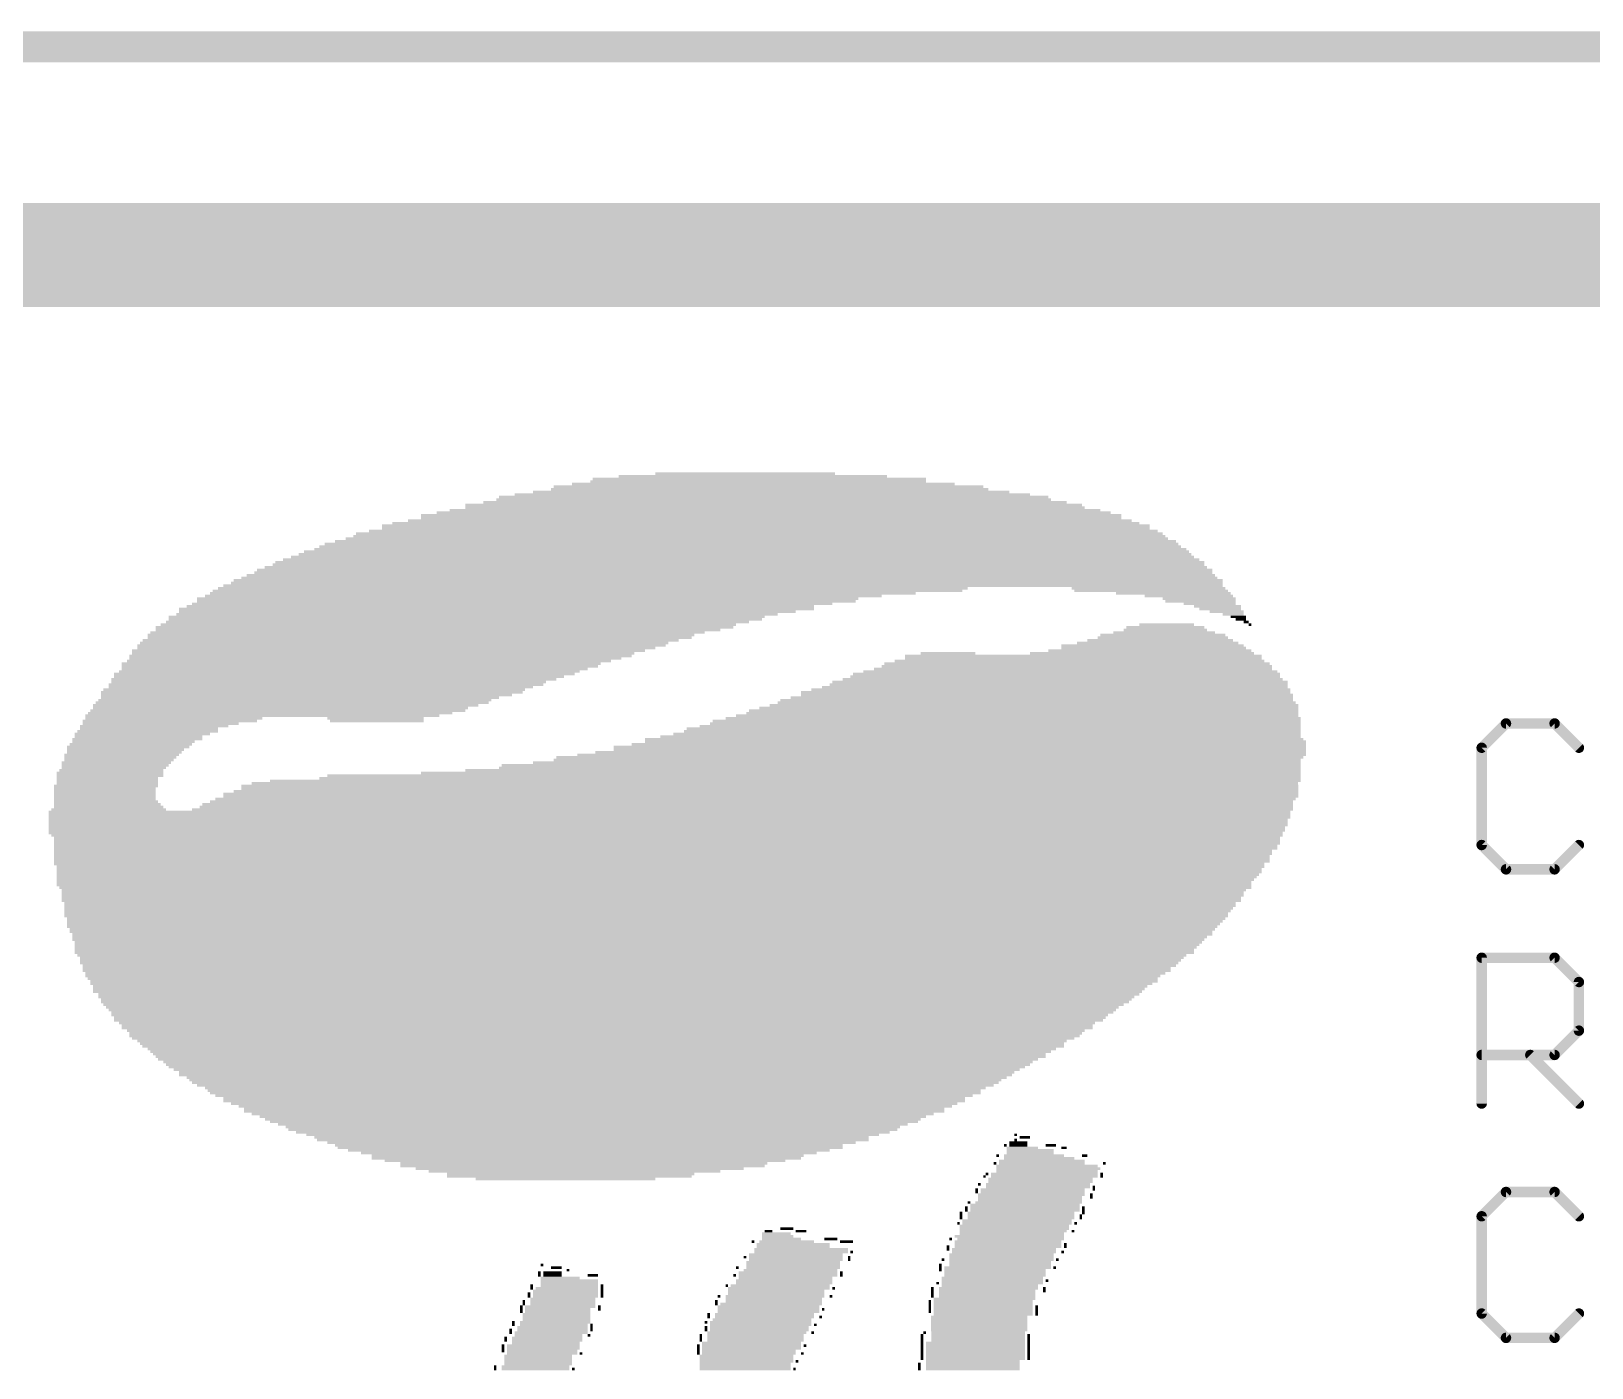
# Model space of a CAD drawing. Extents: x -0.1 to 89, y -0.1 to 64.8.
# Drawn here: x 71.09 to 78.71, y 58.32 to 64.85 of the extents above; entities that cross this region are included whole.
import ezdxf

# ---------------------------------------------------------------- set-up
doc = ezdxf.new("R2010")
doc.units = 0
for name, color, linetype in [('16', 175, 'CONTINUOUS'), ('20', 7, 'CONTINUOUS'), ('21', 253, 'CONTINUOUS')]:
    doc.layers.add(name, color=color, linetype=linetype)

# ---------------------------------------------------------------- blocks, each defined once
blk = doc.blocks.new('RECT')
blk.add_solid([(-0.5, -0.5), (0.5, -0.5), (-0.5, 0.5), (0.5, 0.5)])

msp = doc.modelspace()

# ---------------------------------------------------------------- linework, layer by layer
at = {"layer": '16', "const_width": 0.508}
msp.add_lwpolyline([(7.366, 63.754), (80.772, 63.754)], dxfattribs=at)
at = {"layer": '20', "const_width": 0.1524}
msp.add_lwpolyline([(2.54, 64.77), (86.614, 64.77)], dxfattribs=at)
at = {"layer": '21', "const_width": 0.0508}
for points in [[(78.2871, 61.4686), (78.1685, 61.35)], [(78.5244, 61.4686), (78.2871, 61.4686)], [(78.643, 61.35), (78.5244, 61.4686)], [(78.1685, 61.35), (78.1685, 60.8754)], [(78.1685, 60.8754), (78.2871, 60.7568)], [(78.5244, 60.7568), (78.643, 60.8754)], [(78.2871, 60.7568), (78.5244, 60.7568)], [(78.1685, 59.6138), (78.1685, 60.3256)], [(78.1685, 60.3256), (78.5244, 60.3256)], [(78.5244, 60.3256), (78.643, 60.207)], [(78.643, 60.207), (78.643, 59.9697)], [(78.643, 59.9697), (78.5244, 59.8511)], [(78.5244, 59.8511), (78.1685, 59.8511)], [(78.4058, 59.8511), (78.643, 59.6138)], [(78.2871, 59.1826), (78.1685, 59.064)], [(78.5244, 59.1826), (78.2871, 59.1826)], [(78.643, 59.064), (78.5244, 59.1826)], [(78.1685, 59.064), (78.1685, 58.5894)], [(78.1685, 58.5894), (78.2871, 58.4708)], [(78.5244, 58.4708), (78.643, 58.5894)], [(78.2871, 58.4708), (78.5244, 58.4708)]]:
    msp.add_lwpolyline(points, dxfattribs=at)
at = {"layer": '21', "const_width": 0.0254}
for points in [[(78.2871, 61.4813, 1), (78.2871, 61.4559)], [(78.2961, 61.4596, 1), (78.2782, 61.4776)], [(78.5334, 61.4776, 1), (78.5154, 61.4596)], [(78.5244, 61.4559, 1), (78.5244, 61.4813)], [(78.1812, 61.35, 1), (78.1558, 61.35)], [(78.1595, 61.359, 1), (78.1775, 61.341)], [(78.6341, 61.341, 1), (78.652, 61.359)], [(78.1775, 60.8844, 1), (78.1595, 60.8665)], [(78.1558, 60.8754, 1), (78.1812, 60.8754)], [(78.652, 60.8665, 1), (78.6341, 60.8844)], [(78.2871, 60.7695, 1), (78.2871, 60.7441)], [(78.2782, 60.7478, 1), (78.2961, 60.7658)], [(78.5154, 60.7658, 1), (78.5334, 60.7478)], [(78.5244, 60.7441, 1), (78.5244, 60.7695)], [(78.1812, 60.3256, 1), (78.1558, 60.3256)], [(78.1685, 60.3383, 1), (78.1685, 60.3129)], [(78.5334, 60.3346, 1), (78.5154, 60.3166)], [(78.5244, 60.3129, 1), (78.5244, 60.3383)], [(78.6557, 60.207, 1), (78.6303, 60.207)], [(78.6341, 60.198, 1), (78.652, 60.216)], [(78.6303, 59.9697, 1), (78.6557, 59.9697)], [(78.652, 59.9607, 1), (78.6341, 59.9787)], [(78.1685, 59.8638, 1), (78.1685, 59.8384)], [(78.4147, 59.86, 1), (78.3968, 59.8421)], [(78.5154, 59.86, 1), (78.5334, 59.8421)], [(78.5244, 59.8384, 1), (78.5244, 59.8638)], [(78.1558, 59.6138, 1), (78.1812, 59.6138)], [(78.6341, 59.6048, 1), (78.652, 59.6228)], [(78.2871, 59.1953, 1), (78.2871, 59.1699)], [(78.2961, 59.1736, 1), (78.2782, 59.1916)], [(78.5334, 59.1916, 1), (78.5154, 59.1736)], [(78.5244, 59.1699, 1), (78.5244, 59.1953)], [(78.1812, 59.064, 1), (78.1558, 59.064)], [(78.1595, 59.073, 1), (78.1775, 59.055)], [(78.6341, 59.055, 1), (78.652, 59.073)], [(78.1775, 58.5984, 1), (78.1595, 58.5805)], [(78.1558, 58.5894, 1), (78.1812, 58.5894)], [(78.652, 58.5805, 1), (78.6341, 58.5984)], [(78.2871, 58.4835, 1), (78.2871, 58.4581)], [(78.2782, 58.4618, 1), (78.2961, 58.4798)], [(78.5154, 58.4798, 1), (78.5334, 58.4618)], [(78.5244, 58.4581, 1), (78.5244, 58.4835)]]:
    msp.add_lwpolyline(points, format="xyb", dxfattribs=at)

# ---------------------------------------------------------------- block references
at = {"layer": '21', "yscale": 0.0127}
for p, xscale in [((74.6442, 62.6618), 1.6256), ((74.6125, 62.6745), 1.3081), ((74.5744, 62.6872), 0.8763), ((74.7078, 62.5856), 2.5146), ((74.7014, 62.5983), 2.3241), ((74.6951, 62.611), 2.1336), ((74.6887, 62.6237), 2.0955), ((74.6633, 62.6364), 1.8669), ((74.6379, 62.6491), 1.6383), ((74.7204, 62.5094), 3.175), ((74.7204, 62.5221), 3.0226), ((74.7141, 62.5348), 3.0099), ((74.7204, 62.5475), 2.8448), ((74.7141, 62.5602), 2.7051), ((74.7141, 62.5729), 2.6797), ((74.676, 62.4332), 3.7465), ((74.676, 62.4459), 3.6449), ((74.6951, 62.4586), 3.5306), ((74.7014, 62.484), 3.4163), ((74.7014, 62.4713), 3.4163), ((74.7141, 62.4967), 3.2893), ((74.6252, 62.357), 4.1021), ((74.6316, 62.3697), 4.0132), ((74.6442, 62.3824), 3.9624), ((74.6442, 62.3951), 3.937), ((74.6633, 62.4078), 3.8481), ((74.676, 62.4205), 3.7465), ((74.5617, 62.2808), 4.4069), ((74.5744, 62.2935), 4.3561), ((74.5808, 62.3062), 4.318), ((74.5998, 62.3189), 4.2545), ((74.5998, 62.3316), 4.2037), ((74.6061, 62.3443), 4.1656), ((74.5173, 62.2046), 4.6736), ((74.5236, 62.2173), 4.6609), ((74.5299, 62.23), 4.5974), ((74.5427, 62.2427), 4.5466), ((74.549, 62.2554), 4.5339), ((74.5554, 62.2681), 4.4704), ((73.8315, 62.1284), 3.6576), ((74.4665, 62.1411), 4.8768), ((74.4855, 62.1538), 4.8387), ((74.4918, 62.1665), 4.826), ((74.4982, 62.1792), 4.7625), ((74.5046, 62.1919), 4.7244), ((76.5429, 62.1284), 0.7493), ((73.4378, 62.0522), 3.1242), ((73.5076, 62.0649), 3.2131), ((73.514, 62.0776), 3.2258), ((73.5902, 62.0903), 3.302), ((73.6854, 62.103), 3.4417), ((73.806, 62.1157), 3.6576), ((76.5556, 62.1157), 0.7493), ((76.6636, 62.103), 0.5588), ((76.7398, 62.0903), 0.4318), ((76.7906, 62.0776), 0.3556), ((76.7969, 62.0649), 0.3429), ((76.8414, 62.0522), 0.254), ((73.2155, 61.9887), 2.9083), ((73.2092, 61.976), 2.8956), ((73.2663, 62.0014), 2.9337), ((73.3616, 62.0268), 3.0988), ((73.3171, 62.0141), 3.0099), ((73.3806, 62.0395), 3.0607), ((76.8795, 62.0395), 0.2286), ((76.8922, 62.0268), 0.2032), ((76.9239, 62.0141), 0.1651), ((76.9557, 62.0014), 0.1016), ((76.9811, 61.9887), 0.0762), ((76.9938, 61.976), 0.0508), ((72.9933, 61.8998), 2.667), ((73.025, 61.9125), 2.7051), ((73.1076, 61.9379), 2.8194), ((73.0758, 61.9252), 2.7559), ((73.1266, 61.9506), 2.8067), ((73.1711, 61.9633), 2.8448), ((76.6128, 61.8998), 0.6096), ((76.6191, 61.9125), 0.4953), ((76.6255, 61.9252), 0.4064), ((76.6255, 61.9379), 0.381), ((76.6318, 61.9506), 0.2667), ((77.0192, 61.9633), 0.0254), ((77.0382, 61.9506), 0.0127), ((72.8345, 61.8236), 2.5019), ((72.898, 61.849), 2.5781), ((72.8726, 61.8363), 2.5273), ((72.9107, 61.8617), 2.5781), ((72.9425, 61.8744), 2.6162), ((72.9869, 61.8871), 2.6543), ((76.5493, 61.8236), 0.9906), ((76.5683, 61.8363), 0.9017), ((76.562, 61.849), 0.889), ((76.5874, 61.8617), 0.7874), ((76.6001, 61.8744), 0.7112), ((76.6128, 61.8871), 0.635), ((72.7011, 61.7601), 2.3368), ((72.6948, 61.7474), 2.3241), ((72.7392, 61.7728), 2.3622), ((72.7964, 61.7982), 2.4511), ((72.771, 61.7855), 2.4003), ((72.8091, 61.8109), 2.4511), ((76.1937, 61.7474), 1.905), ((76.1937, 61.7601), 1.8796), ((76.2064, 61.7728), 1.8034), ((76.2254, 61.7982), 1.7399), ((76.2254, 61.7855), 1.7399), ((75.565, 61.8109), 0.2667), ((76.5112, 61.8109), 1.0922), ((72.5424, 61.6712), 2.1209), ((72.5678, 61.6839), 2.1717), ((72.5932, 61.6966), 2.1971), ((72.6186, 61.7093), 2.2479), ((72.644, 61.722), 2.2479), ((72.6694, 61.7347), 2.2733), ((76.1111, 61.6712), 2.2225), ((76.1238, 61.6839), 2.1463), ((76.1365, 61.6966), 2.0955), ((76.1429, 61.7093), 2.0828), ((76.1619, 61.722), 2.0193), ((76.1746, 61.7347), 1.9431), ((72.4344, 61.6077), 2.0066), ((72.4599, 61.6204), 2.0574), ((72.4027, 61.595), 1.9431), ((72.4725, 61.6331), 2.0574), ((72.5297, 61.6585), 2.1209), ((72.5043, 61.6458), 2.0701), ((76.0222, 61.595), 2.4511), ((76.0413, 61.6204), 2.3876), ((76.0476, 61.6077), 2.4003), ((76.0667, 61.6331), 2.3368), ((76.0857, 61.6458), 2.2733), ((76.1048, 61.6585), 2.2352), ((72.2567, 61.5188), 1.778), ((72.2948, 61.5315), 1.8288), ((72.3329, 61.5569), 1.8796), ((72.3075, 61.5442), 1.8288), ((72.3646, 61.5696), 1.9177), ((72.3773, 61.5823), 1.9177), ((75.927, 61.5188), 2.6924), ((75.9333, 61.5315), 2.6797), ((75.9587, 61.5442), 2.6289), ((75.9841, 61.5569), 2.5781), ((75.9968, 61.5696), 2.5273), ((75.9968, 61.5823), 2.5019), ((71.6661, 61.4426), 0.6731), ((71.6915, 61.4553), 0.7239), ((71.7677, 61.4807), 0.8509), ((71.7233, 61.468), 0.762), ((71.7867, 61.4934), 0.8636), ((72.2186, 61.5061), 1.7272), ((72.771, 61.4934), 0.4699), ((72.7773, 61.4807), 0.4572), ((75.7873, 61.4426), 2.9972), ((75.819, 61.4553), 2.9337), ((75.8444, 61.468), 2.8829), ((75.8508, 61.4807), 2.8702), ((75.8825, 61.4934), 2.8067), ((75.9016, 61.5061), 2.7432), ((71.5772, 61.3664), 0.5969), ((71.5899, 61.3791), 0.5969), ((71.609, 61.3918), 0.635), ((71.6343, 61.4172), 0.6604), ((71.6153, 61.4045), 0.6223), ((71.6598, 61.4299), 0.6858), ((75.6666, 61.3664), 3.2893), ((75.692, 61.3918), 3.2131), ((75.6984, 61.3791), 3.2258), ((75.7238, 61.4045), 3.1242), ((75.7555, 61.4172), 3.0607), ((75.7809, 61.4299), 3.0099), ((71.5264, 61.3029), 0.5461), ((71.52, 61.2902), 0.5334), ((71.5328, 61.3156), 0.5588), ((71.5645, 61.3537), 0.5969), ((71.5518, 61.341), 0.5715), ((71.5455, 61.3283), 0.5588), ((75.4634, 61.2902), 3.6449), ((75.4761, 61.3029), 3.6449), ((75.5333, 61.3156), 3.556), ((75.5777, 61.3283), 3.4671), ((75.6222, 61.3537), 3.3782), ((75.6222, 61.341), 3.3782), ((71.4756, 61.2267), 0.5207), ((71.4756, 61.214), 0.5207), ((71.4819, 61.2394), 0.508), ((71.5074, 61.2775), 0.5334), ((71.501, 61.2648), 0.5207), ((71.4947, 61.2521), 0.508), ((74.9109, 61.214), 4.7498), ((75.1395, 61.2267), 4.2926), ((75.2475, 61.2394), 4.0767), ((75.33, 61.2521), 3.9116), ((75.3364, 61.2648), 3.8989), ((75.4126, 61.2775), 3.7465), ((71.4566, 61.1632), 0.508), ((71.4502, 61.1505), 0.4953), ((71.4502, 61.1378), 0.4953), ((71.4629, 61.2013), 0.4953), ((71.4629, 61.1886), 0.4953), ((71.4629, 61.1759), 0.4953), ((74.676, 61.1378), 5.1943), ((74.6951, 61.1632), 5.1562), ((74.6951, 61.1505), 5.1562), ((74.7204, 61.1759), 5.1054), ((74.7713, 61.1886), 5.0292), ((74.8919, 61.2013), 4.7879), ((71.4502, 61.1251), 0.4953), ((71.4502, 61.1124), 0.4953), ((71.4502, 61.0997), 0.4953), ((71.4566, 61.087), 0.508), ((71.4629, 61.0743), 0.5207), ((71.4693, 61.0616), 0.5334), ((74.5808, 61.0616), 5.334), ((74.5871, 61.0743), 5.3213), ((74.6061, 61.087), 5.2832), ((74.6252, 61.0997), 5.2705), ((74.6506, 61.1251), 5.2451), ((74.6506, 61.1124), 5.2451), ((74.2061, 61.0362), 6.0579), ((74.2061, 61.0235), 6.0579), ((74.2061, 61.0108), 6.0579), ((74.1998, 60.9981), 6.0452), ((74.1998, 60.9854), 6.0452), ((71.4693, 61.0489), 0.5588), ((74.5617, 61.0489), 5.3721), ((74.1934, 60.96), 6.0325), ((74.1934, 60.9473), 6.0325), ((74.187, 60.9346), 6.0198), ((74.1998, 60.9727), 6.0452), ((74.1934, 60.9219), 6.0071), ((74.1934, 60.9092), 5.9817), ((74.187, 60.8711), 5.969), ((74.187, 60.8584), 5.969), ((74.1934, 60.8965), 5.9817), ((74.1934, 60.8838), 5.9817), ((74.1744, 60.8457), 5.9436), ((74.1744, 60.833), 5.9436), ((74.168, 60.8203), 5.9309), ((74.168, 60.8076), 5.9309), ((74.168, 60.7949), 5.9309), ((74.1553, 60.7822), 5.9055), ((74.1553, 60.7568), 5.8801), ((74.1617, 60.7695), 5.8928), ((74.1553, 60.7441), 5.8801), ((74.1489, 60.7314), 5.8674), ((74.1426, 60.7187), 5.8547), ((74.1363, 60.706), 5.842), ((74.1299, 60.6933), 5.8293), ((74.1299, 60.6806), 5.8293), ((74.1363, 60.6679), 5.8166), ((74.1299, 60.6552), 5.7785), ((74.1236, 60.6425), 5.7658), ((74.1236, 60.6298), 5.7658), ((74.1172, 60.6171), 5.7531), ((74.1172, 60.6044), 5.7531), ((74.1108, 60.5917), 5.715), ((74.1108, 60.579), 5.715), ((74.1045, 60.5663), 5.7023), ((74.0982, 60.5536), 5.6896), ((74.0918, 60.5409), 5.6769), ((74.0918, 60.5282), 5.6769), ((74.0791, 60.4901), 5.6261), ((74.0727, 60.4774), 5.6134), ((74.0918, 60.5155), 5.6515), ((74.0855, 60.5028), 5.6388), ((74.0727, 60.4647), 5.588), ((74.0664, 60.452), 5.5753), ((74.0727, 60.4393), 5.5626), ((74.0601, 60.4266), 5.5372), ((74.0537, 60.4139), 5.5245), ((74.041, 60.3758), 5.4737), ((74.0537, 60.4012), 5.4991), ((74.0474, 60.3885), 5.4864), ((74.0346, 60.3631), 5.461), ((74.0346, 60.3504), 5.461), ((74.022, 60.3377), 5.4102), ((74.022, 60.325), 5.3848), ((74.0156, 60.3123), 5.3721), ((74.0093, 60.2996), 5.3594), ((73.9965, 60.2742), 5.3086), ((73.9965, 60.2615), 5.3086), ((74.0093, 60.2869), 5.334), ((73.9902, 60.2488), 5.2705), ((73.9775, 60.2361), 5.2451), ((73.9775, 60.2234), 5.2197), ((73.9839, 60.2107), 5.207), ((73.9712, 60.198), 5.1816), ((73.9584, 60.1726), 5.1308), ((73.9648, 60.1853), 5.1435), ((73.9521, 60.1599), 5.1181), ((73.9584, 60.1472), 5.08), ((73.9458, 60.1345), 5.0546), ((73.9458, 60.1218), 5.0292), ((73.9394, 60.1091), 5.0165), ((73.9331, 60.0964), 4.9784), ((73.9267, 60.0837), 4.9403), ((73.9267, 60.071), 4.9149), ((73.9267, 60.0583), 4.8895), ((73.914, 60.0456), 4.8641), ((73.914, 60.0329), 4.8387), ((73.9077, 60.0202), 4.826), ((73.9013, 60.0075), 4.7625), ((73.9013, 59.9948), 4.7371), ((73.9013, 59.9821), 4.7371), ((73.895, 59.9694), 4.6736), ((73.8886, 59.944), 4.6355), ((73.895, 59.9567), 4.6482), ((73.8822, 59.9313), 4.5974), ((73.8759, 59.9186), 4.5339), ((73.8759, 59.9059), 4.5085), ((73.8822, 59.8932), 4.4958), ((73.8759, 59.8805), 4.4323), ((73.8696, 59.8678), 4.3942), ((73.8632, 59.8551), 4.3561), ((73.8696, 59.8424), 4.3434), ((73.8569, 59.8297), 4.2926), ((73.8569, 59.817), 4.2418), ((73.8569, 59.8043), 4.2164), ((73.8505, 59.7916), 4.1783), ((73.8505, 59.7789), 4.1275), ((73.8441, 59.7535), 4.064), ((73.8505, 59.7662), 4.0767), ((73.8505, 59.7408), 4.0005), ((73.8441, 59.7281), 3.9624), ((73.8441, 59.7154), 3.937), ((73.8441, 59.7027), 3.8862), ((73.8441, 59.69), 3.81), ((73.8378, 59.6773), 3.7719), ((73.8441, 59.6646), 3.7592), ((73.8378, 59.6519), 3.6957), ((73.8378, 59.6392), 3.6195), ((73.8378, 59.6265), 3.6195), ((73.8378, 59.6138), 3.5433), ((73.8441, 59.6011), 3.4798), ((73.8378, 59.5884), 3.4163), ((73.8378, 59.5757), 3.4163), ((73.8315, 59.563), 3.3274), ((73.8315, 59.5503), 3.2512), ((73.8315, 59.5376), 3.2004), ((73.8378, 59.5249), 3.1623), ((73.8315, 59.5122), 3.0734), ((73.8315, 59.4995), 2.9972), ((73.8315, 59.4868), 2.9718), ((73.8315, 59.4741), 2.8956), ((73.8315, 59.4614), 2.794), ((73.8251, 59.4487), 2.7051), ((73.8315, 59.436), 2.6924), ((73.8251, 59.4233), 2.5781), ((73.8124, 59.4106), 2.4765), ((73.8188, 59.3979), 2.4638), ((75.8444, 59.4106), 0.0127), ((75.927, 59.3979), 0.1524), ((75.9079, 59.4233), 0.0889), ((75.9079, 59.4106), 0.0889), ((75.8952, 59.4614), 0.0127), ((75.8952, 59.436), 0.0127), ((75.9397, 59.4487), 0.0508), ((76.0667, 59.4106), 0.0508), ((76.1302, 59.3979), 0.0254), ((73.8124, 59.3852), 2.3495), ((73.8124, 59.3725), 2.2225), ((73.806, 59.3598), 2.1082), ((73.7997, 59.3471), 2.0955), ((73.7934, 59.3344), 1.9558), ((73.787, 59.3217), 1.7907), ((75.7936, 59.3217), 0.0127), ((75.8063, 59.3598), 0.0127), ((76.0222, 59.3344), 0.4191), ((76.0222, 59.3217), 0.4191), ((75.9841, 59.3598), 0.2921), ((76.0095, 59.3471), 0.3429), ((75.9651, 59.3852), 0.2286), ((75.9651, 59.3725), 0.2286), ((76.2318, 59.3598), 0.0254), ((76.327, 59.3217), 0.0127), ((73.7807, 59.309), 1.778), ((73.7679, 59.2963), 1.6002), ((73.7426, 59.2836), 1.4224), ((73.7235, 59.2709), 1.2065), ((73.7172, 59.2582), 1.1938), ((73.6981, 59.2455), 0.8763), ((75.7428, 59.2582), 0.0127), ((75.7555, 59.2709), 0.0127), ((76.0159, 59.2455), 0.508), ((76.0349, 59.2709), 0.5207), ((76.0349, 59.2582), 0.5207), ((76.0476, 59.309), 0.4953), ((76.054, 59.2963), 0.508), ((76.0476, 59.2836), 0.4953), ((76.3143, 59.2709), 0.0127), ((76.3143, 59.2582), 0.0127), ((75.7047, 59.1947), 0.0127), ((75.7047, 59.182), 0.0127), ((75.7174, 59.2201), 0.0127), ((75.9714, 59.1693), 0.5207), ((75.9778, 59.1947), 0.508), ((75.9778, 59.182), 0.508), ((76.0032, 59.2201), 0.508), ((76.0032, 59.2074), 0.508), ((76.0159, 59.2328), 0.508), ((76.2635, 59.1693), 0.0127), ((76.2762, 59.2074), 0.0127), ((76.2762, 59.1947), 0.0127), ((75.6539, 59.1058), 0.0127), ((75.6539, 59.0931), 0.0127), ((75.6666, 59.1312), 0.0127), ((75.9397, 59.1185), 0.5334), ((75.9397, 59.1058), 0.5334), ((75.9397, 59.0931), 0.5334), ((75.9587, 59.1312), 0.5207), ((75.9651, 59.1566), 0.508), ((75.9651, 59.1439), 0.508), ((76.2254, 59.1058), 0.0127), ((76.2254, 59.0931), 0.0127), ((76.2635, 59.1566), 0.0127), ((75.6158, 59.0296), 0.0127), ((75.6285, 59.0804), 0.0127), ((75.6285, 59.0677), 0.0127), ((75.6285, 59.055), 0.0127), ((75.8889, 59.0169), 0.5334), ((75.9016, 59.0423), 0.5334), ((75.9016, 59.0296), 0.5334), ((75.9206, 59.0804), 0.5207), ((75.9206, 59.0677), 0.5207), ((75.9206, 59.055), 0.5207), ((76.1873, 59.0296), 0.0127), ((76.2127, 59.0677), 0.0127), ((76.2127, 59.055), 0.0127), ((76.2254, 59.0804), 0.0127), ((74.6125, 58.9407), 0.0127), ((74.7776, 58.9407), 0.2667), ((74.7268, 58.9788), 0.1397), ((74.7332, 58.9661), 0.1524), ((74.7522, 58.9534), 0.1905), ((74.6887, 58.9915), 0.0381), ((74.7776, 59.0042), 0.0635), ((74.8475, 58.9915), 0.0508), ((74.9935, 58.9534), 0.0635), ((75.0697, 58.9407), 0.0635), ((75.5777, 58.9534), 0.0127), ((75.8635, 58.9661), 0.5334), ((75.8571, 58.9407), 0.5207), ((75.8698, 58.9534), 0.5207), ((75.8825, 58.9915), 0.5207), ((75.8889, 59.0042), 0.5334), ((75.8762, 58.9788), 0.508), ((76.1746, 58.9915), 0.0127), ((74.5744, 58.8645), 0.0127), ((74.8221, 58.8772), 0.4572), ((74.8221, 58.8645), 0.4572), ((74.8475, 58.9026), 0.4572), ((74.8475, 58.8899), 0.4572), ((74.8094, 58.928), 0.3556), ((74.8094, 58.9153), 0.3556), ((75.0824, 58.8645), 0.0127), ((75.0951, 58.8899), 0.0127), ((75.565, 58.9153), 0.0127), ((75.565, 58.9026), 0.0127), ((75.8254, 58.8772), 0.508), ((75.8254, 58.8645), 0.508), ((75.8381, 58.9026), 0.508), ((75.8381, 58.8899), 0.508), ((75.8571, 58.928), 0.5207), ((75.8571, 58.9153), 0.5207), ((76.1238, 58.8899), 0.0127), ((76.1365, 58.928), 0.0127), ((76.1365, 58.9153), 0.0127), ((73.5711, 58.7883), 0.0127), ((73.5838, 58.8264), 0.0127), ((73.6346, 58.7883), 0.0889), ((73.6536, 58.8137), 0.0508), ((73.7108, 58.801), 0.0127), ((74.5363, 58.8137), 0.0127), ((74.784, 58.7883), 0.4826), ((74.7966, 58.801), 0.4572), ((74.8094, 58.8391), 0.4572), ((74.8094, 58.8264), 0.4572), ((74.8094, 58.8137), 0.4572), ((74.8221, 58.8518), 0.4572), ((75.0443, 58.7883), 0.0127), ((75.0824, 58.8518), 0.0127), ((75.5269, 58.8264), 0.0127), ((75.5269, 58.8137), 0.0127), ((75.5269, 58.801), 0.0127), ((75.5396, 58.8518), 0.0127), ((75.8063, 58.8137), 0.5207), ((75.7936, 58.801), 0.4953), ((75.7936, 58.7883), 0.4953), ((75.8254, 58.8518), 0.508), ((75.819, 58.8391), 0.4953), ((75.819, 58.8264), 0.4953), ((76.0857, 58.8137), 0.0127), ((76.0984, 58.8518), 0.0127), ((73.533, 58.7248), 0.0127), ((73.533, 58.7121), 0.0127), ((73.7045, 58.7121), 0.3048), ((73.5711, 58.7756), 0.0127), ((73.6727, 58.7629), 0.1905), ((73.7172, 58.7502), 0.2794), ((73.7172, 58.7375), 0.2794), ((73.7172, 58.7248), 0.2794), ((73.6346, 58.7756), 0.0889), ((73.8315, 58.7756), 0.0508), ((73.8759, 58.7248), 0.0127), ((73.8759, 58.7121), 0.0127), ((74.4855, 58.7248), 0.0127), ((74.7395, 58.7121), 0.4953), ((74.7459, 58.7248), 0.4826), ((74.5236, 58.7756), 0.0127), ((74.7649, 58.7502), 0.4699), ((74.7649, 58.7375), 0.4699), ((74.784, 58.7756), 0.4826), ((74.7713, 58.7629), 0.4572), ((75.0062, 58.7121), 0.0127), ((75.0443, 58.7756), 0.0127), ((75.4888, 58.7121), 0.0127), ((75.5142, 58.7375), 0.0127), ((75.7619, 58.7121), 0.4826), ((75.7682, 58.7248), 0.4699), ((75.7809, 58.7629), 0.4953), ((75.7809, 58.7502), 0.4953), ((75.7809, 58.7375), 0.4953), ((75.7936, 58.7756), 0.4953), ((76.0349, 58.7121), 0.0127), ((76.0476, 58.7502), 0.0127), ((73.4949, 58.6486), 0.0127), ((73.4949, 58.6359), 0.0127), ((73.5203, 58.6867), 0.0127), ((73.5203, 58.674), 0.0127), ((73.6854, 58.6613), 0.3175), ((73.6854, 58.6486), 0.3175), ((73.6854, 58.6359), 0.3175), ((73.6981, 58.6994), 0.3175), ((73.6981, 58.6867), 0.3175), ((73.6981, 58.674), 0.3175), ((73.8759, 58.6994), 0.0127), ((73.8759, 58.6867), 0.0127), ((73.8759, 58.674), 0.0127), ((74.4347, 58.6486), 0.0127), ((74.4347, 58.6359), 0.0127), ((74.4474, 58.674), 0.0127), ((74.7014, 58.6359), 0.4953), ((74.7204, 58.674), 0.4826), ((74.7141, 58.6613), 0.4699), ((74.7141, 58.6486), 0.4699), ((74.7268, 58.6994), 0.4699), ((74.7268, 58.6867), 0.4699), ((74.9935, 58.674), 0.0127), ((75.4761, 58.6486), 0.0127), ((75.4761, 58.6359), 0.0127), ((75.4888, 58.6994), 0.0127), ((75.4888, 58.6867), 0.0127), ((75.4888, 58.674), 0.0127), ((75.7428, 58.6613), 0.4953), ((75.7365, 58.6486), 0.4826), ((75.7365, 58.6359), 0.4826), ((75.7555, 58.6994), 0.4699), ((75.7555, 58.6867), 0.4699), ((75.7555, 58.674), 0.4699), ((76.0349, 58.6994), 0.0127), ((73.4822, 58.6232), 0.0127), ((73.4822, 58.6105), 0.0127), ((73.4822, 58.5978), 0.0127), ((73.6536, 58.5851), 0.3302), ((73.6536, 58.5724), 0.3302), ((73.6536, 58.5597), 0.3302), ((73.66, 58.6105), 0.3175), ((73.66, 58.5978), 0.3175), ((73.6727, 58.6232), 0.3429), ((73.8632, 58.6232), 0.0127), ((73.8632, 58.6105), 0.0127), ((74.3966, 58.5851), 0.0127), ((74.3966, 58.5724), 0.0127), ((74.657, 58.5597), 0.4826), ((74.6697, 58.5851), 0.4826), ((74.6697, 58.5724), 0.4826), ((74.6887, 58.6232), 0.4953), ((74.6887, 58.6105), 0.4953), ((74.6887, 58.5978), 0.4953), ((74.9427, 58.5724), 0.0127), ((74.9554, 58.6105), 0.0127), ((75.4761, 58.6232), 0.0127), ((75.4761, 58.6105), 0.0127), ((75.4761, 58.5978), 0.0127), ((75.7174, 58.5724), 0.4699), ((75.7174, 58.5597), 0.4699), ((75.7365, 58.6232), 0.4826), ((75.7365, 58.6105), 0.4826), ((75.7365, 58.5978), 0.4826), ((75.7365, 58.5851), 0.4826), ((75.9968, 58.6232), 0.0127), ((75.9968, 58.6105), 0.0127), ((75.9968, 58.5978), 0.0127), ((75.9968, 58.5851), 0.0127), ((73.4314, 58.5089), 0.0127), ((73.4314, 58.4962), 0.0127), ((73.4441, 58.547), 0.0127), ((73.4441, 58.5343), 0.0127), ((73.6155, 58.4835), 0.3302), ((73.6283, 58.4962), 0.3556), ((73.6346, 58.5216), 0.3429), ((73.6346, 58.5089), 0.3429), ((73.6473, 58.547), 0.3429), ((73.641, 58.5343), 0.3302), ((73.8124, 58.4835), 0.0127), ((73.8251, 58.5343), 0.0127), ((73.8251, 58.5216), 0.0127), ((73.8251, 58.5089), 0.0127), ((74.3585, 58.4835), 0.0127), ((74.3839, 58.547), 0.0127), ((74.3839, 58.5216), 0.0127), ((74.3839, 58.5089), 0.0127), ((74.6316, 58.4962), 0.4826), ((74.6252, 58.4835), 0.4699), ((74.6442, 58.5216), 0.4826), ((74.6442, 58.5089), 0.4826), ((74.6506, 58.547), 0.4953), ((74.6506, 58.5343), 0.4953), ((74.9046, 58.4962), 0.0127), ((74.9173, 58.5343), 0.0127), ((75.438, 58.4835), 0.0127), ((75.4507, 58.4962), 0.0127), ((75.7174, 58.547), 0.4699), ((75.7174, 58.5343), 0.4699), ((75.7174, 58.5216), 0.4699), ((75.7174, 58.5089), 0.4699), ((75.7111, 58.4962), 0.4572), ((75.7111, 58.4835), 0.4572), ((75.9587, 58.4835), 0.0127), ((73.3933, 58.4327), 0.0127), ((73.3933, 58.42), 0.0127), ((73.3933, 58.4073), 0.0127), ((73.406, 58.4708), 0.0127), ((73.406, 58.4581), 0.0127), ((73.5902, 58.4327), 0.3556), ((73.5902, 58.42), 0.3556), ((73.5838, 58.4073), 0.3429), ((73.6092, 58.4708), 0.3429), ((73.6092, 58.4581), 0.3429), ((73.6029, 58.4454), 0.3302), ((74.3458, 58.4327), 0.0127), ((74.3458, 58.42), 0.0127), ((74.3458, 58.4073), 0.0127), ((74.3585, 58.4708), 0.0127), ((74.3585, 58.4581), 0.0127), ((74.6061, 58.4454), 0.4826), ((74.6061, 58.4327), 0.4826), ((74.6061, 58.42), 0.4826), ((74.5935, 58.4073), 0.4572), ((74.6252, 58.4708), 0.4699), ((74.6252, 58.4581), 0.4699), ((74.8665, 58.4327), 0.0127), ((75.438, 58.4708), 0.0127), ((75.438, 58.4581), 0.0127), ((75.438, 58.4454), 0.0127), ((75.438, 58.4327), 0.0127), ((75.438, 58.42), 0.0127), ((75.438, 58.4073), 0.0127), ((75.6984, 58.4454), 0.4826), ((75.6984, 58.4327), 0.4826), ((75.6984, 58.42), 0.4826), ((75.6984, 58.4073), 0.4826), ((75.7111, 58.4708), 0.4572), ((75.7111, 58.4581), 0.4572), ((75.9587, 58.4708), 0.0127), ((75.9587, 58.4581), 0.0127), ((75.9587, 58.4454), 0.0127), ((75.9587, 58.4327), 0.0127), ((75.9587, 58.42), 0.0127), ((75.9587, 58.4073), 0.0127), ((73.3552, 58.3311), 0.0127), ((73.5521, 58.3311), 0.3302), ((73.5648, 58.3819), 0.3302), ((73.5648, 58.3692), 0.3302), ((73.5648, 58.3565), 0.3302), ((73.5648, 58.3438), 0.3302), ((73.5838, 58.3946), 0.3429), ((73.7743, 58.3946), 0.0127), ((74.3458, 58.3946), 0.0127), ((74.5744, 58.3438), 0.4445), ((74.5744, 58.3311), 0.4445), ((74.5808, 58.3819), 0.4572), ((74.5808, 58.3692), 0.4572), ((74.5808, 58.3565), 0.4572), ((74.5935, 58.3946), 0.4572), ((74.8284, 58.3565), 0.0127), ((74.8538, 58.3946), 0.0127), ((75.4253, 58.3438), 0.0127), ((75.4253, 58.3311), 0.0127), ((75.438, 58.3946), 0.0127), ((75.438, 58.3819), 0.0127), ((75.438, 58.3692), 0.0127), ((75.6984, 58.3946), 0.4826), ((75.6984, 58.3819), 0.4826), ((75.6984, 58.3692), 0.4826), ((75.6857, 58.3565), 0.4572), ((75.6857, 58.3438), 0.4572), ((75.6857, 58.3311), 0.4572), ((75.9587, 58.3946), 0.0127), ((75.9587, 58.3819), 0.0127), ((75.9587, 58.3692), 0.0127), ((73.3552, 58.3184), 0.0127), ((73.5521, 58.3184), 0.3302), ((73.7362, 58.3184), 0.0127), ((74.5744, 58.3184), 0.4445), ((74.8157, 58.3184), 0.0127), ((75.4253, 58.3184), 0.0127), ((75.6857, 58.3184), 0.4572)]:
    msp.add_blockref('RECT', p, dxfattribs=dict(at, xscale=xscale))

doc.saveas('drawing.dxf')
